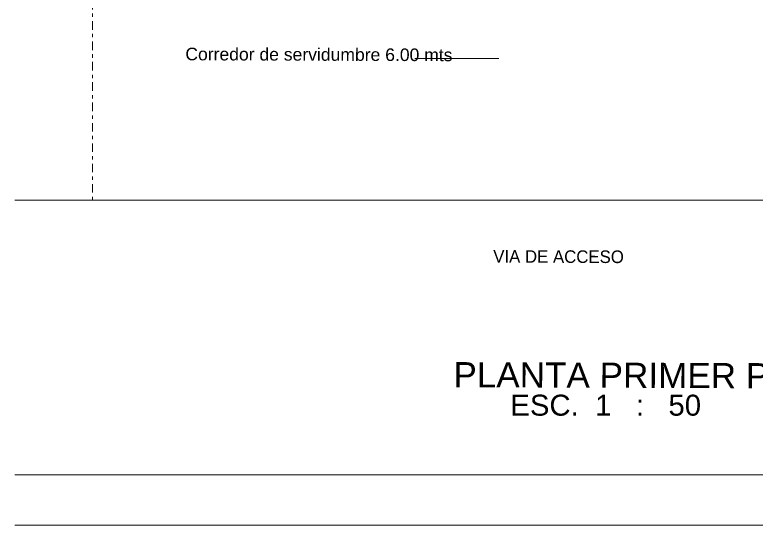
# Model space of a CAD drawing. Header units: millimetres. Extents: x 391 to 679, y 21 to 219.
# Drawn here: x 393.06 to 415.2, y 49.53 to 64.77 of the extents above; entities that cross this region are included whole.
import ezdxf

# ---------------------------------------------------------------- set-up
doc = ezdxf.new("R2010")
doc.units = ezdxf.units.MM
doc.linetypes.add('DASHDOT', pattern=[25.4, 12.7, -6.35, 0, -6.35])
for name, color, linetype, lineweight in [('linderos', 5, 'DASHDOT', 9), ('notas', 8, 'Continuous', 9), ('proyección 5', 7, 'Continuous', 9), ('Subestacion', 1, 'Continuous', 18), ('textos', 9, 'Continuous', 9)]:
    doc.layers.add(name, color=color, linetype=linetype, lineweight=lineweight)
doc.styles.add('Nota 1000', font='', dxfattribs={"height": 1.5})
doc.styles.add('TEXTOS-TITULOS', font='arial.ttf', dxfattribs={"height": 0.08})
doc.styles.get('Nota 1000').set_extended_font_data('Eurostile')

msp = doc.modelspace()

# ---------------------------------------------------------------- linework, layer by layer
at = {"layer": 'linderos'}
msp.add_line((395.3783, 59.2333), (429.4743, 59.2333), dxfattribs=at)
at = {"layer": 'linderos', "ltscale": 0.02}
msp.add_lwpolyline([(429.4743, 59.2333), (429.4743, 103.7352), (395.3783, 104.7087), (395.3783, 59.2333)], dxfattribs=at)
at = {"layer": 'proyección 5', "flags": 128}
for points in [[(393.0607, 59.2333), (431.897, 59.2333)], [(393.0607, 51.0333), (431.897, 51.0333)], [(393.0607, 49.5333), (431.897, 49.5333)]]:
    msp.add_lwpolyline(points, dxfattribs=at)
at = {"layer": 'Subestacion', "flags": 128}
msp.add_lwpolyline([(407.517, 63.4713), (405.0104, 63.4713)], dxfattribs=at)

# ---------------------------------------------------------------- texts
at = {"layer": 'notas', "color": 7, "style": 'Nota 1000'}
msp.add_text('VIA DE ACCESO', height=0.375, rotation=359.80062, dxfattribs=at).set_placement((407.3465, 57.3724))
at = {"layer": 'notas', "color": 7, "attachment_point": 4, "rotation": 359.80062, "style": 'Nota 1000'}
for s, insert, char_height, width in [('{\\fArial|b0|i0|c0|p34;\\H2x; Corredor de servidumbre 6.00 mts}', (398.0073, 63.5994), 0.1875, 8.710542), ('{\\fArial|b0|i0|c0|p34;\\H2x;PLANTA PRIMER PISO}', (406.1575, 54.0218), 0.375, 17.421083)]:
    msp.add_mtext(s, dxfattribs=dict(at, insert=insert, char_height=char_height, width=width))
at = {"layer": 'textos', "style": 'TEXTOS-TITULOS'}
msp.add_text('ESC.  1   :   50', height=0.627118, dxfattribs=at).set_placement((407.857, 52.8026))

doc.saveas('drawing.dxf')
